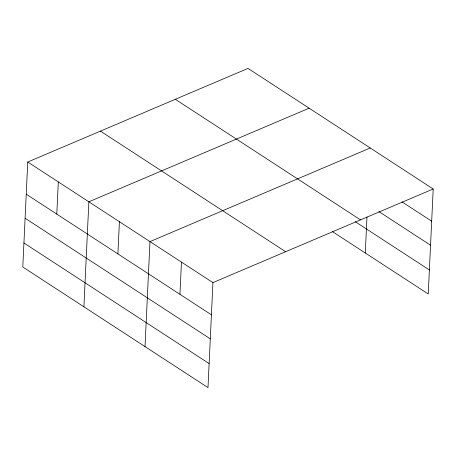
<?xml version="1.0" encoding="UTF-8"?>
<svg xmlns="http://www.w3.org/2000/svg" width="456" height="456" viewBox="0 0 456 456"><rect width="100%" height="100%" fill="white"/><g stroke="black" fill="none" stroke-linecap="round" stroke-linejoin="round"><path stroke-width="0.68" d="M27.753 162.011L22.8 267.011L207.987 387.606L212.941 282.606L27.753 162.011L248.013 68.394L433.2 188.989L428.247 293.989L332.378 231.562M56.789 214.115L58.305 181.91M83.91 306.808L88.863 201.803L309.122 108.192M117.899 253.912L119.421 221.701M145.025 346.606L149.978 241.6L370.238 147.983M179.938 294.308L181.459 262.103M365.284 252.989L366.983 216.942M212.941 282.606L433.2 188.989M401.981 201.854L431.684 221.194M378.868 211.567L430.549 245.22M175.326 99.288L360.514 219.883M355.252 221.696L429.381 269.969M100.44 131.117L285.627 251.712M26.231 194.216L211.419 314.811M25.103 218.236L210.29 338.837M23.934 242.991L209.122 363.586"/></g></svg>
